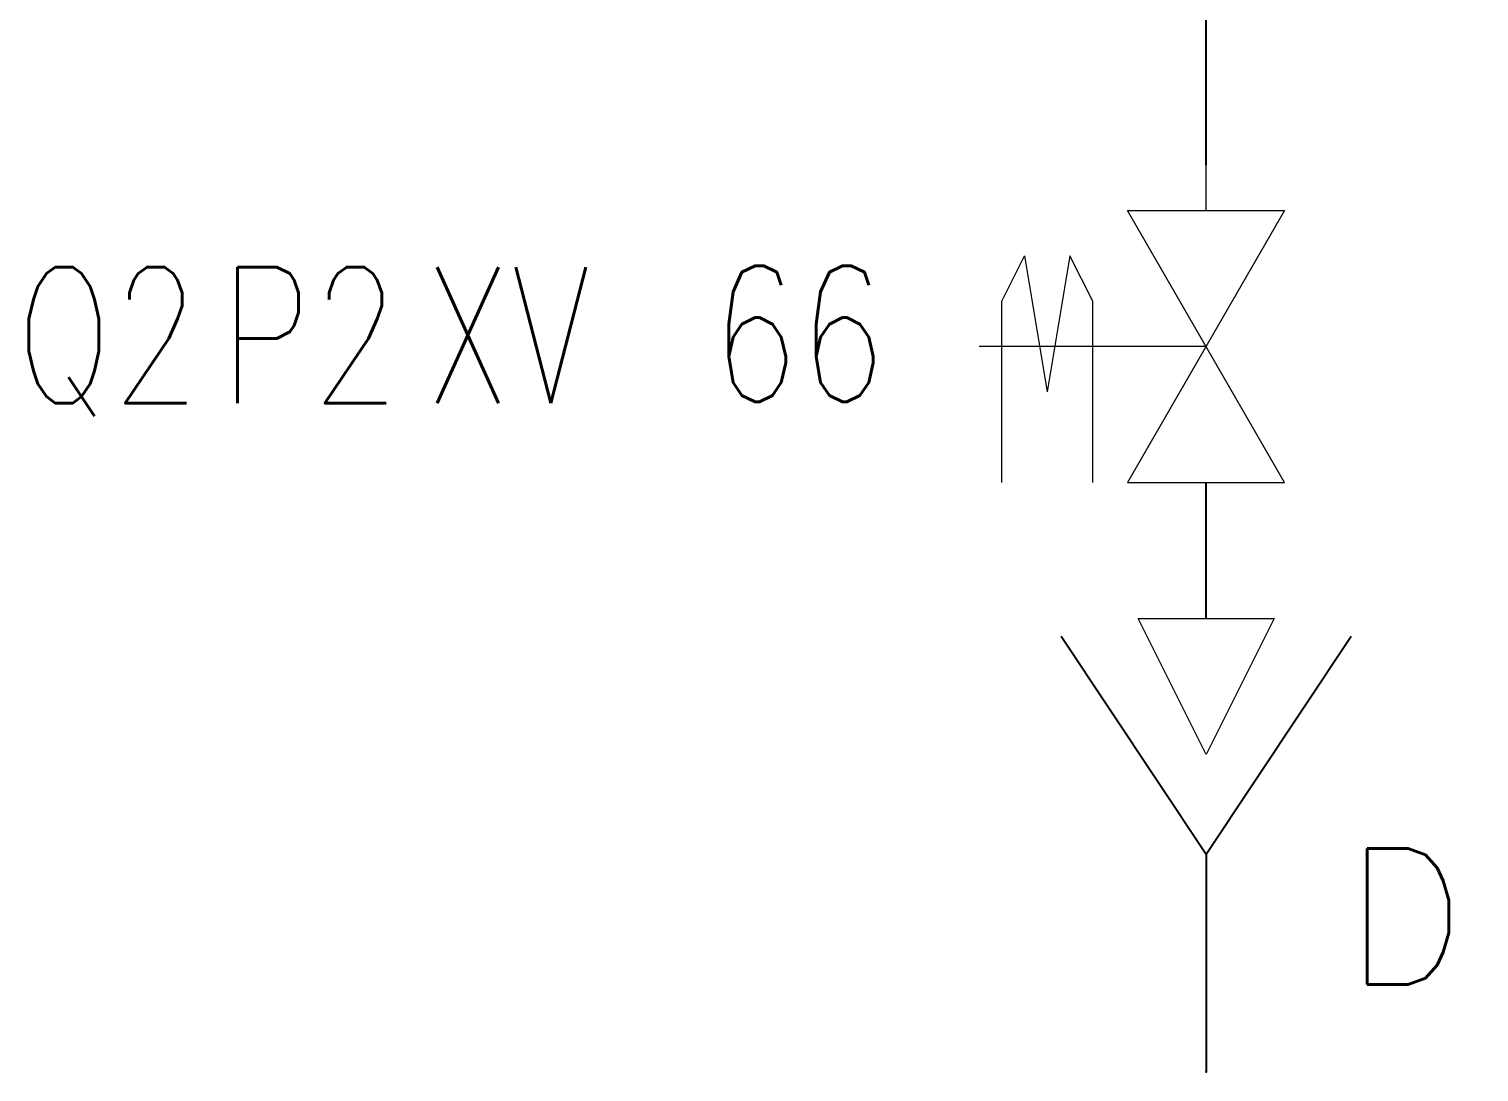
# Model space of a CAD drawing. Header units: inches. Extents: x 14952 to 16573, y 22099 to 23546.
# Drawn here: x 15028.66 to 15060.64, y 22633.51 to 22656.51 of the extents above; entities that cross this region are included whole.
import ezdxf
from ezdxf.enums import TextEntityAlignment as Align

# ---------------------------------------------------------------- set-up
doc = ezdxf.new("R2010")
doc.units = ezdxf.units.IN
doc.header["$MEASUREMENT"] = 0
doc.linetypes.add('ACAD_ISO02W100', pattern=[15, 12, -3])
doc.layers.add('31 Equipment', color=7, linetype='Continuous', lineweight=9)
for name, color, linetype in [('MATERIEL-DIVERS', 7, 'Continuous'), ('POMPES-PROCESS', 7, 'Continuous'), ('REPERES', 7, 'Continuous'), ('TEXTES', 7, 'Continuous'), ('TUYAUTERIE-EGOUT', 32, 'Continuous'), ('TUYAUTERIE-GAZ', 3, 'Continuous'), ('VANNES', 7, 'Continuous')]:
    doc.layers.add(name, color=color, linetype=linetype)
doc.layers.get('REPERES').off()
doc.styles.add('ROMANS', font='ROMANS.SHX')

# ---------------------------------------------------------------- blocks, each defined once
blk = doc.blocks.new('EGOUT')
at = {"color": 7}
for p, q in [((-3.198, 9.61), (0, 4.805)), ((0, 4.805), (3.198, 9.61)), ((0, 4.805), (0, 0))]:
    blk.add_line(p, q, dxfattribs=at)
at = {"color": 7, "extrusion": (0, -1, 0)}
blk.add_point((0, 0), dxfattribs=at)
at = {"layer": 'POMPES-PROCESS', "style": 'ROMANS'}
blk.add_attdef('EGOUT', text='', height=3, dxfattribs=at).set_placement((0, -4), align=Align.MIDDLE)
blk = doc.blocks.new('APV-VLV-SOLV-22-1')
at = {"layer": '31 Equipment', "linetype": 'ACAD_ISO02W100', "ltscale": 38}
for p, q in [((0, 0), (0, 5)), ((-1, 4.5), (-2, 4)), ((3, 4.5), (-1, 4.5)), ((-2, 4), (1, 3.5)), ((-2, 3), (1, 3.5)), ((-1, 2.5), (-2, 3)), ((3, 2.5), (-1, 2.5))]:
    blk.add_line(p, q, dxfattribs=at)
at = {"layer": '31 Equipment'}
for p, q in [((-3, 1.734), (-3, -1.734)), ((-3, -1.734), (3, 1.734)), ((3, -1.734), (-3, 1.734)), ((3, 1.734), (3, -1.734))]:
    blk.add_line(p, q, dxfattribs=at)
at = {"layer": '31 Equipment', "ltscale": 38}
for p, q in [((-3, 0), (-4, 0)), ((3, 0), (4, 0))]:
    blk.add_line(p, q, dxfattribs=at)
blk = doc.blocks.new('APV-SIGN-ARW-FLOW-1')
at = {"layer": '31 Equipment'}
for p, q in [((-1.5, -1.5), (-1.5, 1.5)), ((-1.5, 1.5), (1.5, 0)), ((1.5, 0), (-1.5, -1.5))]:
    blk.add_line(p, q, dxfattribs=at)
blk = doc.blocks.new('REPNORM1')
at = {"layer": 'TEXTES', "style": 'ROMANS', "width": 0.75}
for tag, p in [('ZONE', (-9.75, -1.25)), ('SOUSZONE', (-5.25, -1.25)), ('ELEMENT', (-0.747, -1.25)), ('NUM', (5.588, -1.222))]:
    blk.add_attdef(tag, p, '', height=3, dxfattribs=at)

msp = doc.modelspace()

# ---------------------------------------------------------------- linework, layer by layer
at = {"layer": 'TUYAUTERIE-EGOUT'}
msp.add_line((15054.619, 22643.513), (15054.619, 22646.513), dxfattribs=at)
at = {"layer": 'TUYAUTERIE-GAZ'}
msp.add_line((15054.619, 22653.513), (15054.619, 22664.513), dxfattribs=at)

# ---------------------------------------------------------------- block references
at = {"layer": 'MATERIEL-DIVERS', "rotation": 270}
msp.add_blockref('APV-SIGN-ARW-FLOW-1', (15054.619, 22642.013), dxfattribs=at)
at = {"layer": 'MATERIEL-DIVERS'}
ref = msp.add_blockref('EGOUT', (15054.619, 22633.513), dxfattribs=at)
ref.add_attrib('EGOUT', 'Drain', dxfattribs={"layer": 'POMPES-PROCESS', "height": 3, "style": 'ROMANS'}).set_placement((15062.805, 22637.013), align=Align.MIDDLE)
at = {"layer": 'REPERES'}
msp.add_blockref('REPNORM1', (15038.121, 22649.513), dxfattribs=at).add_auto_attribs({'ZONE': 'Q2', 'SOUSZONE': 'P2', 'ELEMENT': 'XV', 'NUM': '66'})
at = {"layer": 'VANNES', "xscale": -1, "rotation": 90}
msp.add_blockref('APV-VLV-SOLV-22-1', (15054.619, 22649.513), dxfattribs=at)

doc.saveas('drawing.dxf')
